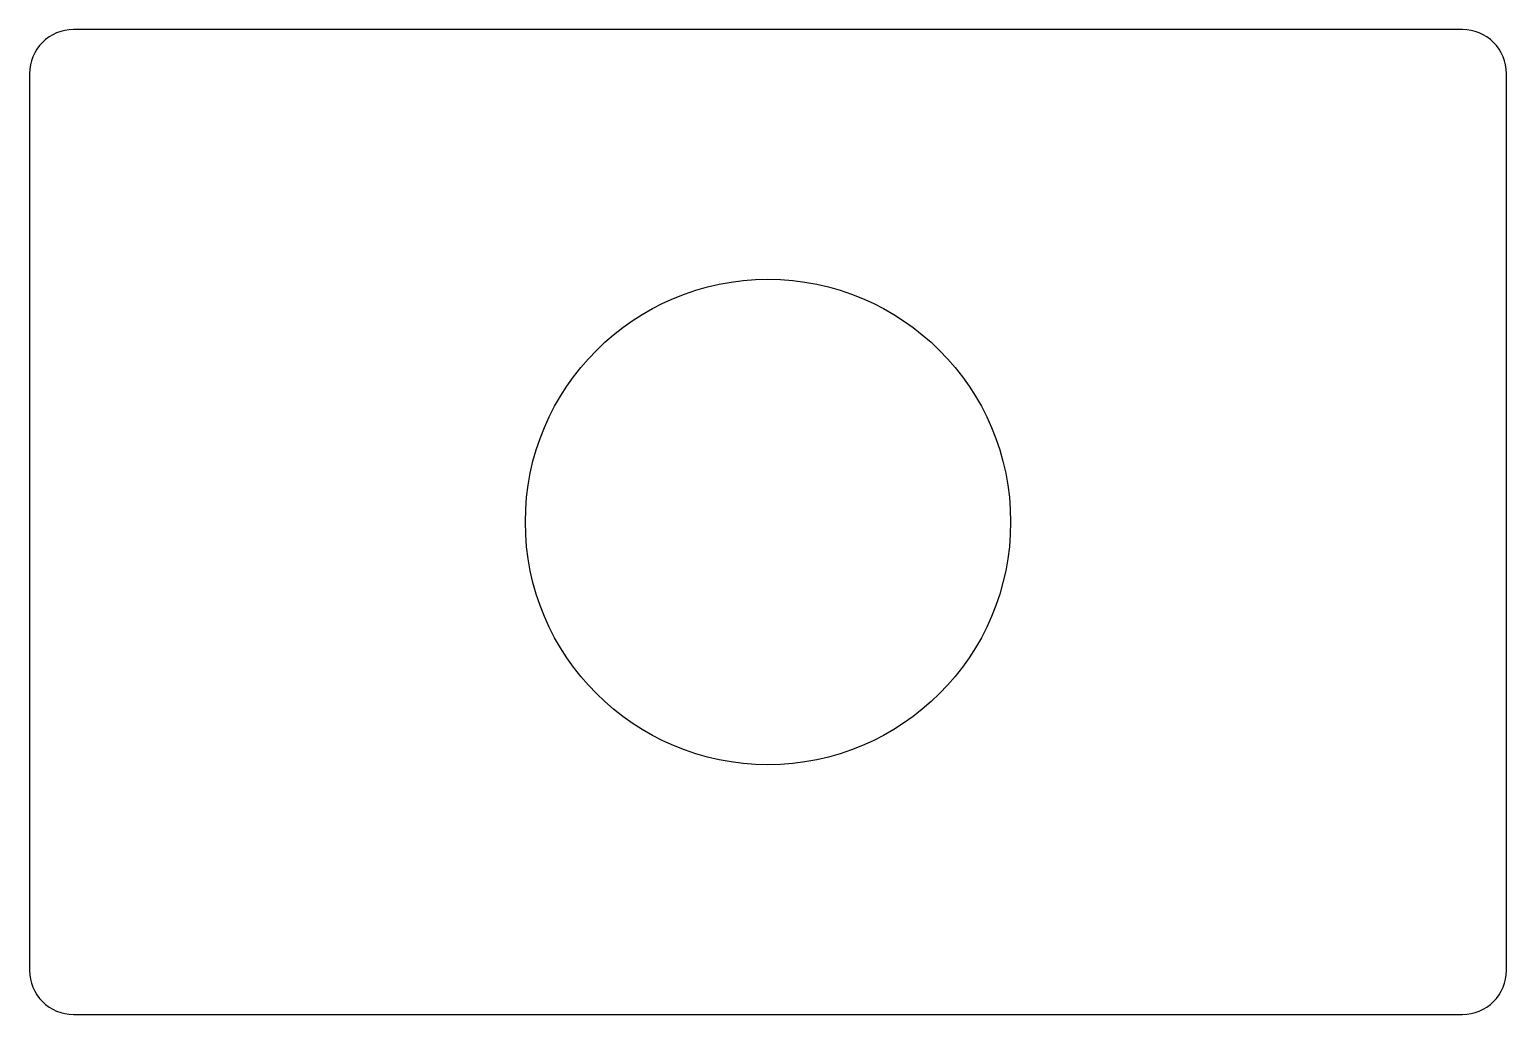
# Model space of a CAD drawing. Extents: x 236.5 to 278.5, y 243.9 to 271.9.
import ezdxf

# ---------------------------------------------------------------- set-up
doc = ezdxf.new("R2010")
doc.units = 0
doc.layers.add('ANA', color=220, linetype='CONTINUOUS')

msp = doc.modelspace()

# ---------------------------------------------------------------- linework, layer by layer
at = {"layer": 'ANA'}
msp.add_lwpolyline([(278.497, 245.158), (278.497, 270.658, 0.414214), (277.247, 271.908), (237.747, 271.908, 0.414214), (236.497, 270.658), (236.497, 245.158, 0.414214), (237.747, 243.908), (277.247, 243.908, 0.414214)], format="xyb", close=True, dxfattribs=at)
msp.add_circle((257.497, 257.908), 6.9, dxfattribs=at)

doc.saveas('drawing.dxf')
